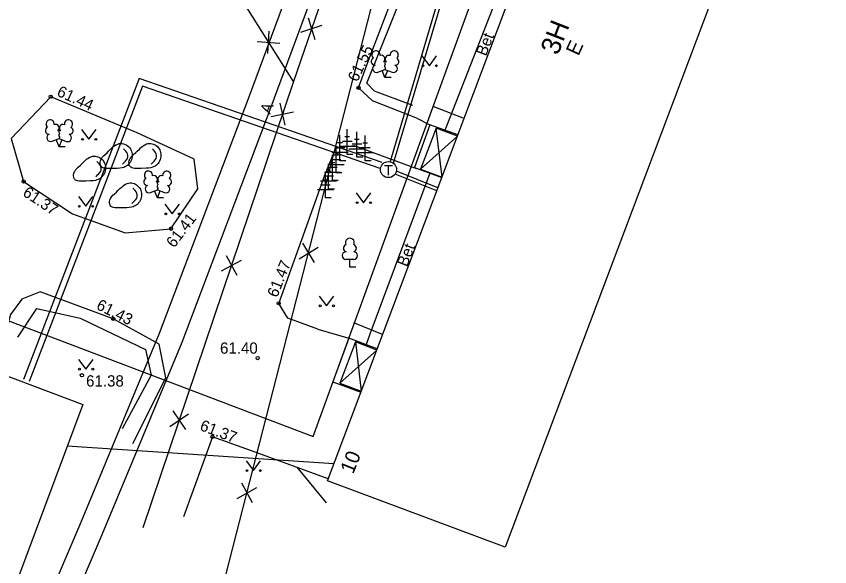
# Model space of a CAD drawing. Extents: x 635052 to 635544, y 6467971 to 6468784.
# Drawn here: x 635271.4 to 635321.9, y 6468281.7 to 6468315.9 of the extents above; entities that cross this region are included whole.
import ezdxf

# ---------------------------------------------------------------- set-up
doc = ezdxf.new("R2010")
doc.units = 0
for name, color, linetype in [('GTRASS', 7, 'Continuous'), ('HALJASTUS', 7, 'Continuous'), ('HOONE', 7, 'Continuous'), ('HOONEDET', 7, 'Continuous'), ('korgus-EH2000', 7, 'Continuous'), ('KTRASS', 7, 'Continuous'), ('MPKAABEL', 7, 'Continuous'), ('PUU', 7, 'Continuous'), ('RELJEEF', 7, 'Continuous'), ('SITRASS', 7, 'Continuous'), ('TEE', 7, 'Continuous'), ('TKAEV', 7, 'Continuous'), ('TTRASS', 7, 'Continuous'), ('VTRASS', 7, 'Continuous')]:
    doc.layers.add(name, color=color, linetype=linetype)

msp = doc.modelspace()

# ---------------------------------------------------------------- linework, layer by layer
at = {"layer": 'GTRASS'}
for points in [[(635186.686, 6468262.79), (635189.362, 6468261.644), (635210.874, 6468319.819), (635289.845, 6468289.802), (635306.83, 6468336.544), (635309.015, 6468335.736)], [(635299.146, 6468309.567), (635297.291, 6468310.301)], [(635294.141, 6468296.135), (635292.356, 6468296.857)]]:
    msp.add_lwpolyline(points, dxfattribs=at)
at = {"layer": 'HALJASTUS'}
for p, q in [((635296.594, 6468313.431), (635297.057, 6468312.825)), ((635297.057, 6468312.825), (635297.503, 6468313.431)), ((635275.45, 6468308.862), (635275.913, 6468308.255)), ((635275.913, 6468308.255), (635276.359, 6468308.862)), ((635292.504, 6468304.927), (635292.967, 6468304.32)), ((635292.967, 6468304.32), (635293.413, 6468304.927)), ((635275.253, 6468304.702), (635275.716, 6468304.095)), ((635275.716, 6468304.095), (635276.162, 6468304.702)), ((635280.62, 6468304.229), (635281.083, 6468303.622)), ((635281.083, 6468303.622), (635281.529, 6468304.229)), ((635290.207, 6468298.517), (635290.67, 6468297.91)), ((635290.67, 6468297.91), (635291.116, 6468298.517)), ((635275.265, 6468294.588), (635275.728, 6468293.981)), ((635275.728, 6468293.981), (635276.174, 6468294.588)), ((635285.666, 6468288.289), (635286.13, 6468287.682)), ((635286.13, 6468287.682), (635286.575, 6468288.289))]:
    msp.add_line(p, q, dxfattribs=at)
for points in [[(635296.031, 6468310.356), (635293.636, 6468311.239), (635293.165, 6468311.74), (635295.585, 6468317.781)], [(635271.488, 6468295.972), (635272.668, 6468297.738), (635275.367, 6468297.148), (635279.415, 6468295.196), (635279.782, 6468293.616), (635277.97, 6468290.277)]]:
    msp.add_lwpolyline(points, dxfattribs=at)
for centre in [(635296.656, 6468312.825), (635297.485, 6468312.825), (635275.512, 6468308.255), (635276.341, 6468308.255), (635292.566, 6468304.32), (635293.395, 6468304.32), (635275.315, 6468304.095), (635276.144, 6468304.095), (635280.682, 6468303.622), (635281.511, 6468303.622), (635290.269, 6468297.91), (635291.098, 6468297.91), (635275.327, 6468293.981), (635276.156, 6468293.981), (635285.729, 6468287.682), (635286.557, 6468287.682)]:
    msp.add_circle(centre, 0.055, dxfattribs=at)
at = {"layer": 'HOONE'}
for points in [[(635310.897, 6468340.557), (635321.916, 6468336.406), (635301.758, 6468282.927), (635290.73, 6468287.048), (635310.897, 6468340.557)], [(635298.797, 6468308.454), (635297.469, 6468308.956), (635296.508, 6468306.411), (635297.838, 6468305.909)], [(635293.789, 6468295.164), (635292.456, 6468295.667), (635291.49, 6468293.106), (635292.823, 6468292.603)]]:
    msp.add_lwpolyline(points, dxfattribs=at)
msp.add_lwpolyline([(635217.941, 6468300.895), (635222.033, 6468311.969), (635275.534, 6468291.778), (635271.415, 6468280.756)], close=True, dxfattribs=at)
at = {"layer": 'HOONEDET'}
for points in [[(635302.137, 6468319.355), (635302.064, 6468319.187), (635298.118, 6468309.077), (635298.022, 6468308.827)], [(635298.829, 6468308.539), (635297.085, 6468309.162), (635296.132, 6468306.497), (635297.831, 6468305.889)], [(635297.838, 6468305.909), (635297.469, 6468308.956)], [(635296.508, 6468306.411), (635298.797, 6468308.454)], [(635297.09, 6468306.154), (635296.963, 6468305.813), (635293.361, 6468296.158), (635293.119, 6468295.509)], [(635293.821, 6468295.25), (635292.05, 6468295.902), (635291.053, 6468293.192), (635292.803, 6468292.549)], [(635292.456, 6468295.667), (635292.823, 6468292.603)], [(635291.49, 6468293.106), (635293.789, 6468295.164)]]:
    msp.add_lwpolyline(points, dxfattribs=at)
at = {"layer": 'korgus-EH2000'}
for centre in [(635292.655, 6468311.451), (635273.541, 6468310.901), (635271.857, 6468305.64), (635281.004, 6468302.697), (635287.696, 6468298.065), (635277.422, 6468297.105), (635286.393, 6468294.667), (635275.476, 6468293.6), (635283.586, 6468289.78)]:
    msp.add_circle(centre, 0.1, dxfattribs=at)
at = {"layer": 'KTRASS'}
for p, q in [((635289.521, 6468315.79), (635289.946, 6468314.456)), ((635287.016, 6468313.585), (635287.114, 6468314.981)), ((635289.066, 6468314.911), (635290.4, 6468315.336)), ((635286.367, 6468314.332), (635287.763, 6468314.234)), ((635287.774, 6468310.495), (635288.068, 6468309.126)), ((635287.236, 6468309.663), (635288.605, 6468309.958)), ((635284.428, 6468301.036), (635285.101, 6468299.809)), ((635284.151, 6468300.086), (635285.378, 6468300.759)), ((635280.929, 6468290.426), (635282.095, 6468291.202)), ((635281.124, 6468291.397), (635281.9, 6468290.231))]:
    msp.add_line(p, q, dxfattribs=at)
for points in [[(635288.605, 6468311.837), (635271.856, 6468338.447)], [(635293.242, 6468325.34), (635288.605, 6468311.837), (635279.252, 6468284.117)]]:
    msp.add_lwpolyline(points, dxfattribs=at)
at = {"layer": 'MPKAABEL'}
for points in [[(635268.188, 6468266.773), (635271.426, 6468275.113), (635275.348, 6468284.293), (635280.301, 6468296.211), (635285.813, 6468310.793), (635290.313, 6468322.926), (635294.621, 6468332.938), (635299.02, 6468344.516), (635299.082, 6468347.52), (635296.723, 6468349.191), (635286.926, 6468353.422), (635276.242, 6468357.348), (635266.664, 6468361.059), (635266.258, 6468361.816), (635267.87, 6468366.832)], [(635269.32, 6468265.547), (635272.816, 6468274.547), (635276.73, 6468283.711), (635281.695, 6468295.66), (635287.219, 6468310.266), (635291.707, 6468322.367), (635296.012, 6468332.375), (635300.516, 6468344.227), (635300.598, 6468348.285), (635297.461, 6468350.508), (635287.543, 6468354.789), (635276.255, 6468357.471)]]:
    msp.add_lwpolyline(points, dxfattribs=at)
at = {"layer": 'PUU'}
for p, q in [((635293.852, 6468312.42), (635294.297, 6468312.595)), ((635294.292, 6468312.085), (635294.117, 6468312.525)), ((635294.292, 6468312.085), (635294.472, 6468312.525)), ((635294.297, 6468312.595), (635294.737, 6468312.415)), ((635294.672, 6468312.085), (635294.292, 6468312.085)), ((635291.949, 6468307.311), (635291.949, 6468308.886)), ((635291.502, 6468306.928), (635291.502, 6468308.503)), ((635292.099, 6468308.411), (635291.799, 6468308.411)), ((635292.551, 6468307.151), (635292.551, 6468308.726)), ((635293.069, 6468306.923), (635293.069, 6468308.498)), ((635273.619, 6468308.132), (635274.064, 6468308.307)), ((635274.059, 6468307.797), (635273.884, 6468308.237)), ((635274.059, 6468307.797), (635274.239, 6468308.237)), ((635274.064, 6468308.307), (635274.504, 6468308.127)), ((635291.652, 6468308.028), (635291.352, 6468308.028)), ((635292.249, 6468308.111), (635291.649, 6468308.111)), ((635292.851, 6468307.951), (635292.251, 6468307.951)), ((635292.701, 6468308.251), (635292.401, 6468308.251)), ((635293.219, 6468308.023), (635292.919, 6468308.023)), ((635274.439, 6468307.797), (635274.059, 6468307.797)), ((635292.002, 6468307.428), (635291.002, 6468307.428)), ((635291.802, 6468307.728), (635291.202, 6468307.728)), ((635291.257, 6468306.178), (635291.257, 6468307.753)), ((635292.449, 6468307.811), (635291.449, 6468307.811)), ((635293.051, 6468307.651), (635292.051, 6468307.651)), ((635293.569, 6468307.423), (635292.569, 6468307.423)), ((635293.369, 6468307.723), (635292.769, 6468307.723)), ((635291.557, 6468306.978), (635290.957, 6468306.978)), ((635291.034, 6468305.696), (635291.034, 6468307.271)), ((635291.407, 6468307.278), (635291.107, 6468307.278)), ((635291.862, 6468306.928), (635291.502, 6468306.928)), ((635292.309, 6468307.311), (635291.949, 6468307.311)), ((635292.911, 6468307.151), (635292.551, 6468307.151)), ((635293.429, 6468306.923), (635293.069, 6468306.923)), ((635291.334, 6468306.496), (635290.734, 6468306.496)), ((635291.757, 6468306.678), (635290.757, 6468306.678)), ((635290.793, 6468305.165), (635290.793, 6468306.74)), ((635291.184, 6468306.796), (635290.884, 6468306.796)), ((635291.093, 6468305.965), (635290.493, 6468305.965)), ((635291.534, 6468306.196), (635290.534, 6468306.196)), ((635290.601, 6468304.616), (635290.601, 6468306.191)), ((635290.943, 6468306.265), (635290.643, 6468306.265)), ((635291.617, 6468306.178), (635291.257, 6468306.178)), ((635291.293, 6468305.665), (635290.293, 6468305.665)), ((635290.901, 6468305.416), (635290.301, 6468305.416)), ((635290.751, 6468305.716), (635290.451, 6468305.716)), ((635291.394, 6468305.696), (635291.034, 6468305.696)), ((635279.725, 6468304.952), (635280.17, 6468305.127)), ((635280.165, 6468304.617), (635279.99, 6468305.057)), ((635280.165, 6468304.617), (635280.345, 6468305.057)), ((635280.17, 6468305.127), (635280.61, 6468304.947)), ((635291.101, 6468305.116), (635290.101, 6468305.116)), ((635291.153, 6468305.165), (635290.793, 6468305.165)), ((635280.545, 6468304.617), (635280.165, 6468304.617)), ((635290.961, 6468304.616), (635290.601, 6468304.616)), ((635292.354, 6468300.797), (635291.874, 6468300.797)), ((635292.114, 6468300.322), (635292.114, 6468300.797)), ((635292.494, 6468300.322), (635292.114, 6468300.322))]:
    msp.add_line(p, q, dxfattribs=at)
for points in [[(635294.297, 6468313.09), (635294.277, 6468313.015), (635294.277, 6468312.995), (635294.287, 6468312.965), (635294.307, 6468312.93), (635294.312, 6468312.91), (635294.297, 6468312.875), (635294.272, 6468312.825), (635294.267, 6468312.8), (635294.272, 6468312.785), (635294.282, 6468312.755), (635294.317, 6468312.695), (635294.322, 6468312.675), (635294.317, 6468312.655), (635294.302, 6468312.62), (635294.297, 6468312.595)], [(635274.064, 6468308.802), (635274.044, 6468308.727), (635274.044, 6468308.707), (635274.054, 6468308.677), (635274.074, 6468308.642), (635274.079, 6468308.622), (635274.064, 6468308.587), (635274.039, 6468308.537), (635274.034, 6468308.512), (635274.039, 6468308.497), (635274.049, 6468308.467), (635274.084, 6468308.407), (635274.089, 6468308.387), (635274.084, 6468308.367), (635274.069, 6468308.332), (635274.064, 6468308.307)], [(635280.17, 6468305.622), (635280.15, 6468305.547), (635280.15, 6468305.527), (635280.16, 6468305.497), (635280.18, 6468305.462), (635280.185, 6468305.442), (635280.17, 6468305.407), (635280.145, 6468305.357), (635280.14, 6468305.332), (635280.145, 6468305.317), (635280.155, 6468305.287), (635280.19, 6468305.227), (635280.195, 6468305.207), (635280.19, 6468305.187), (635280.175, 6468305.152), (635280.17, 6468305.127)]]:
    msp.add_lwpolyline(points, dxfattribs=at)
for centre, radius, start, end in [((635293.735, 6468313.5), 0.256, 111.5027, 232.5173), ((635293.735, 6468313.5), 0.256, 350.4856, 111.5002), ((635294.07, 6468313.249), 0.224, 308.5041, 111.5725), ((635294.533, 6468313.245), 0.225, 67.7016, 230.5126), ((635294.871, 6468313.491), 0.256, 67.6168, 188.6314), ((635294.871, 6468313.491), 0.256, 306.5997, 67.6143), ((635293.661, 6468313.088), 0.224, 111.4304, 274.4987), ((635294.296, 6468312.853), 0.237, 66.7655, 111.5015), ((635294.938, 6468313.078), 0.224, 264.6183, 67.6866), ((635293.766, 6468312.644), 0.237, 111.5014, 291.5004), ((635294.827, 6468312.636), 0.237, 247.6166, 67.6155), ((635273.502, 6468309.211), 0.256, 111.5027, 232.5173), ((635273.502, 6468309.211), 0.256, 350.4856, 111.5002), ((635274.638, 6468309.202), 0.256, 67.6168, 188.6314), ((635274.638, 6468309.202), 0.256, 306.5997, 67.6143), ((635273.428, 6468308.799), 0.224, 111.4304, 274.4987), ((635273.837, 6468308.96), 0.224, 308.5041, 111.5725), ((635274.3, 6468308.956), 0.225, 67.7016, 230.5126), ((635274.705, 6468308.79), 0.224, 264.6183, 67.6866), ((635273.533, 6468308.355), 0.237, 111.5014, 291.5004), ((635274.063, 6468308.564), 0.237, 66.7655, 111.5015), ((635274.594, 6468308.347), 0.237, 247.6166, 67.6155), ((635279.608, 6468306.031), 0.256, 111.5027, 232.5173), ((635279.608, 6468306.031), 0.256, 350.4856, 111.5002), ((635279.942, 6468305.78), 0.224, 308.5041, 111.5725), ((635280.406, 6468305.776), 0.225, 67.7016, 230.5126), ((635280.744, 6468306.022), 0.256, 67.6168, 188.6314), ((635280.744, 6468306.022), 0.256, 306.5997, 67.6143), ((635279.534, 6468305.619), 0.224, 111.4304, 274.4987), ((635279.639, 6468305.175), 0.237, 111.5014, 291.5004), ((635280.169, 6468305.384), 0.237, 66.7655, 111.5015), ((635280.7, 6468305.167), 0.237, 247.6166, 67.6155), ((635280.811, 6468305.61), 0.224, 264.6183, 67.6866), ((635292.114, 6468301.842), 0.277, 332.5799, 207.4201), ((635291.944, 6468301.494), 0.233, 109.0217, 253.1415), ((635292.284, 6468301.494), 0.233, 286.8508, 70.9859), ((635291.877, 6468301.034), 0.238, 90.0016, 269.3953), ((635292.352, 6468301.034), 0.238, 270.6047, 89.9984)]:
    msp.add_arc(centre, radius, start, end, dxfattribs=at)
at = {"layer": 'RELJEEF'}
for points in [[(635276.609, 6468306.837), (635276.628, 6468306.912), (635276.65, 6468306.977), (635276.672, 6468307.03), (635276.703, 6468307.088), (635276.754, 6468307.158), (635276.815, 6468307.221), (635276.901, 6468307.298), (635277.039, 6468307.423), (635277.128, 6468307.513), (635277.256, 6468307.645), (635277.329, 6468307.716), (635277.426, 6468307.8), (635277.501, 6468307.855), (635277.589, 6468307.909), (635277.698, 6468307.959), (635277.788, 6468307.986), (635277.884, 6468307.997), (635277.967, 6468307.994), (635278.053, 6468307.978), (635278.13, 6468307.953), (635278.23, 6468307.906), (635278.292, 6468307.867), (635278.374, 6468307.799), (635278.43, 6468307.738), (635278.488, 6468307.657), (635278.521, 6468307.594), (635278.553, 6468307.513), (635278.576, 6468307.43), (635278.589, 6468307.348), (635278.593, 6468307.264), (635278.59, 6468307.172), (635278.576, 6468307.077), (635278.552, 6468306.987), (635278.512, 6468306.893), (635278.47, 6468306.818), (635278.417, 6468306.746), (635278.357, 6468306.681), (635278.301, 6468306.633), (635278.228, 6468306.583), (635278.142, 6468306.54), (635278.068, 6468306.512), (635277.966, 6468306.487), (635277.83, 6468306.466), (635277.673, 6468306.452), (635277.376, 6468306.439), (635277.113, 6468306.438), (635276.957, 6468306.444), (635276.862, 6468306.457), (635276.788, 6468306.479), (635276.729, 6468306.511), (635276.682, 6468306.557), (635276.649, 6468306.613), (635276.626, 6468306.69), (635276.614, 6468306.765), (635276.609, 6468306.837)], [(635278.397, 6468306.842), (635278.416, 6468306.917), (635278.437, 6468306.982), (635278.46, 6468307.035), (635278.49, 6468307.093), (635278.541, 6468307.163), (635278.603, 6468307.226), (635278.689, 6468307.303), (635278.826, 6468307.428), (635278.916, 6468307.518), (635279.044, 6468307.65), (635279.116, 6468307.721), (635279.213, 6468307.805), (635279.288, 6468307.86), (635279.377, 6468307.914), (635279.486, 6468307.964), (635279.575, 6468307.991), (635279.671, 6468308.002), (635279.755, 6468307.999), (635279.841, 6468307.983), (635279.918, 6468307.958), (635280.018, 6468307.911), (635280.079, 6468307.872), (635280.162, 6468307.804), (635280.218, 6468307.744), (635280.275, 6468307.662), (635280.309, 6468307.599), (635280.341, 6468307.518), (635280.363, 6468307.435), (635280.376, 6468307.353), (635280.381, 6468307.269), (635280.377, 6468307.177), (635280.363, 6468307.082), (635280.339, 6468306.992), (635280.3, 6468306.898), (635280.257, 6468306.823), (635280.204, 6468306.751), (635280.144, 6468306.686), (635280.089, 6468306.638), (635280.016, 6468306.588), (635279.93, 6468306.545), (635279.856, 6468306.517), (635279.753, 6468306.492), (635279.618, 6468306.471), (635279.461, 6468306.457), (635279.163, 6468306.444), (635278.9, 6468306.443), (635278.744, 6468306.449), (635278.649, 6468306.462), (635278.576, 6468306.484), (635278.517, 6468306.516), (635278.469, 6468306.562), (635278.436, 6468306.618), (635278.413, 6468306.695), (635278.402, 6468306.77), (635278.397, 6468306.842)], [(635277.994, 6468306.707), (635278.037, 6468306.752), (635278.105, 6468306.825), (635278.173, 6468306.899), (635278.241, 6468306.972), (635278.297, 6468307.054), (635278.322, 6468307.151), (635278.323, 6468307.25), (635278.302, 6468307.348), (635278.259, 6468307.438), (635278.196, 6468307.516), (635278.131, 6468307.591), (635278.065, 6468307.666)], [(635279.782, 6468306.712), (635279.824, 6468306.757), (635279.893, 6468306.83), (635279.961, 6468306.904), (635280.028, 6468306.977), (635280.085, 6468307.059), (635280.11, 6468307.156), (635280.11, 6468307.255), (635280.089, 6468307.353), (635280.047, 6468307.443), (635279.984, 6468307.521), (635279.918, 6468307.596), (635279.852, 6468307.671)], [(635274.952, 6468306.054), (635274.971, 6468306.128), (635274.992, 6468306.194), (635275.015, 6468306.247), (635275.046, 6468306.304), (635275.096, 6468306.375), (635275.158, 6468306.438), (635275.244, 6468306.515), (635275.382, 6468306.64), (635275.471, 6468306.73), (635275.599, 6468306.862), (635275.672, 6468306.933), (635275.769, 6468307.017), (635275.844, 6468307.072), (635275.932, 6468307.125), (635276.041, 6468307.176), (635276.131, 6468307.203), (635276.227, 6468307.214), (635276.31, 6468307.21), (635276.396, 6468307.194), (635276.473, 6468307.17), (635276.573, 6468307.123), (635276.635, 6468307.084), (635276.717, 6468307.016), (635276.773, 6468306.955), (635276.831, 6468306.873), (635276.864, 6468306.811), (635276.896, 6468306.73), (635276.919, 6468306.646), (635276.932, 6468306.565), (635276.936, 6468306.481), (635276.933, 6468306.389), (635276.919, 6468306.293), (635276.894, 6468306.204), (635276.855, 6468306.11), (635276.813, 6468306.035), (635276.76, 6468305.962), (635276.7, 6468305.898), (635276.644, 6468305.849), (635276.571, 6468305.8), (635276.485, 6468305.756), (635276.411, 6468305.729), (635276.309, 6468305.703), (635276.173, 6468305.683), (635276.016, 6468305.669), (635275.719, 6468305.656), (635275.456, 6468305.655), (635275.3, 6468305.661), (635275.205, 6468305.674), (635275.131, 6468305.696), (635275.072, 6468305.728), (635275.025, 6468305.773), (635274.992, 6468305.83), (635274.969, 6468305.907), (635274.957, 6468305.981), (635274.952, 6468306.054)], [(635276.337, 6468305.924), (635276.38, 6468305.969), (635276.448, 6468306.042), (635276.516, 6468306.115), (635276.584, 6468306.189), (635276.64, 6468306.271), (635276.665, 6468306.367), (635276.666, 6468306.467), (635276.645, 6468306.565), (635276.602, 6468306.655), (635276.539, 6468306.733), (635276.474, 6468306.808), (635276.408, 6468306.883)], [(635277.192, 6468304.392), (635277.21, 6468304.466), (635277.232, 6468304.532), (635277.254, 6468304.585), (635277.285, 6468304.643), (635277.336, 6468304.713), (635277.398, 6468304.776), (635277.484, 6468304.853), (635277.621, 6468304.978), (635277.711, 6468305.068), (635277.839, 6468305.2), (635277.911, 6468305.271), (635278.008, 6468305.355), (635278.083, 6468305.41), (635278.172, 6468305.463), (635278.28, 6468305.514), (635278.37, 6468305.541), (635278.466, 6468305.552), (635278.549, 6468305.548), (635278.636, 6468305.532), (635278.713, 6468305.508), (635278.813, 6468305.461), (635278.874, 6468305.422), (635278.957, 6468305.354), (635279.013, 6468305.293), (635279.07, 6468305.211), (635279.104, 6468305.149), (635279.136, 6468305.068), (635279.158, 6468304.984), (635279.171, 6468304.903), (635279.176, 6468304.819), (635279.172, 6468304.727), (635279.158, 6468304.632), (635279.134, 6468304.542), (635279.095, 6468304.448), (635279.052, 6468304.373), (635278.999, 6468304.3), (635278.939, 6468304.236), (635278.884, 6468304.188), (635278.81, 6468304.138), (635278.725, 6468304.095), (635278.651, 6468304.067), (635278.548, 6468304.042), (635278.413, 6468304.021), (635278.256, 6468304.007), (635277.958, 6468303.994), (635277.695, 6468303.993), (635277.539, 6468303.999), (635277.444, 6468304.012), (635277.371, 6468304.034), (635277.312, 6468304.066), (635277.264, 6468304.112), (635277.231, 6468304.168), (635277.208, 6468304.245), (635277.197, 6468304.32), (635277.192, 6468304.392)], [(635278.577, 6468304.262), (635278.619, 6468304.307), (635278.688, 6468304.38), (635278.756, 6468304.453), (635278.823, 6468304.527), (635278.88, 6468304.609), (635278.905, 6468304.705), (635278.905, 6468304.805), (635278.884, 6468304.903), (635278.842, 6468304.993), (635278.779, 6468305.071), (635278.713, 6468305.146), (635278.647, 6468305.221)]]:
    msp.add_lwpolyline(points, dxfattribs=at)
at = {"layer": 'SITRASS'}
msp.add_line((635274.552, 6468289.219), (635291.126, 6468288.113), dxfattribs=at)
at = {"layer": 'TEE'}
for points in [[(635296.322, 6468309.544), (635293.514, 6468310.636), (635292.655, 6468311.451), (635293.268, 6468313.155), (635295.858, 6468319.922), (635296.159, 6468320.748), (635297.317, 6468321.065)], [(635296.322, 6468309.544), (635297.085, 6468309.162)], [(635290.127, 6468296.461), (635288.257, 6468297.156), (635287.696, 6468298.065), (635289.325, 6468302.545), (635290.587, 6468306.095), (635291.242, 6468307.702), (635292.386, 6468307.87), (635296.25, 6468306.445)], [(635278.645, 6468289.359), (635280.685, 6468293.451), (635280.269, 6468295.535), (635277.422, 6468297.105), (635272.878, 6468298.773), (635271.734, 6468298.336), (635271.047, 6468297.377), (635270.565, 6468295.612)], [(635290.127, 6468296.461), (635292.05, 6468295.902)], [(635290.778, 6468287.176), (635286.232, 6468288.822), (635283.586, 6468289.78), (635281.775, 6468284.807)], [(635288.812, 6468287.888), (635290.644, 6468285.671)]]:
    msp.add_lwpolyline(points, dxfattribs=at)
msp.add_lwpolyline([(635274.888, 6468303.624), (635278.162, 6468302.453), (635281.004, 6468302.697), (635282.675, 6468305.18), (635282.444, 6468307.018), (635278.911, 6468308.656), (635273.541, 6468310.901), (635271.085, 6468308.314), (635271.857, 6468305.64)], close=True, dxfattribs=at)
at = {"layer": 'TKAEV'}
for p, q in [((635294.263, 6468306.625), (635294.763, 6468306.625)), ((635294.513, 6468306.025), (635294.513, 6468306.625))]:
    msp.add_line(p, q, dxfattribs=at)
msp.add_circle((635294.513, 6468306.375), 0.5, dxfattribs=at)
at = {"layer": 'TTRASS'}
for points in [[(635305.833, 6468344.786), (635294.627, 6468306.867)], [(635294.827, 6468306.78), (635306.12, 6468344.7)], [(635294.121, 6468306.806), (635279.023, 6468312.031), (635271.856, 6468293.342)], [(635293.998, 6468306.45), (635279.244, 6468311.556), (635272.208, 6468293.208)], [(635297.516, 6468305.051), (635294.936, 6468306.098)], [(635297.573, 6468305.234), (635295.001, 6468306.276)]]:
    msp.add_lwpolyline(points, dxfattribs=at)
at = {"layer": 'VTRASS'}
for p, q in [((635289.921, 6468300.604), (635289.193, 6468301.8)), ((635288.959, 6468300.838), (635290.155, 6468301.566)), ((635286.063, 6468285.672), (635285.398, 6468286.904)), ((635285.115, 6468285.955), (635286.347, 6468286.621))]:
    msp.add_line(p, q, dxfattribs=at)
msp.add_lwpolyline([(635282.348, 6468273.104), (635295.923, 6468326.105)], dxfattribs=at)

# ---------------------------------------------------------------- texts
at = {"layer": 'HOONE'}
for s, height, rotation, p in [('3H', 1.2, 68.6874, (635305.033, 6468313.426)), ('E', 0.9, 65.4568, (635306.311, 6468313.392)), ('10', 0.9, 67.9194, (635292.318, 6468287.424))]:
    msp.add_text(s, height=height, rotation=rotation, dxfattribs=at).set_placement(p)
at = {"layer": 'HOONEDET'}
for p in [(635300.569, 6468313.38), (635295.668, 6468300.292)]:
    msp.add_text('Bet', height=0.7, rotation=68.8474, dxfattribs=at).set_placement(p)
at = {"layer": 'korgus-EH2000'}
for s, rotation, p in [(' 61.55 ', 64.3481, (635292.466, 6468311.542)), (' 61.44 ', 335.3193, (635273.629, 6468311.092)), (' 61.37 ', 326.0659, (635271.526, 6468304.946)), (' 61.41 ', 52.6786, (635281.047, 6468301.263)), (' 61.47 ', 68.0159, (635287.501, 6468298.144)), (' 61.43 ', 333.4073, (635276.083, 6468297.855)), (' 61.37 ', 339.1847, (635282.504, 6468290.304))]:
    msp.add_text(s, height=0.7, rotation=rotation, dxfattribs=at).set_placement(p)
for s, p in [(' 61.40 ', (635283.792, 6468294.94)), (' 61.38 ', (635275.476, 6468292.9))]:
    msp.add_text(s, height=0.7, dxfattribs=at).set_placement(p)
at = {"layer": 'TEE'}
msp.add_text('A', height=0.7, rotation=67.9577, dxfattribs=at).set_placement((635287.161, 6468309.778))

doc.saveas('drawing.dxf')
